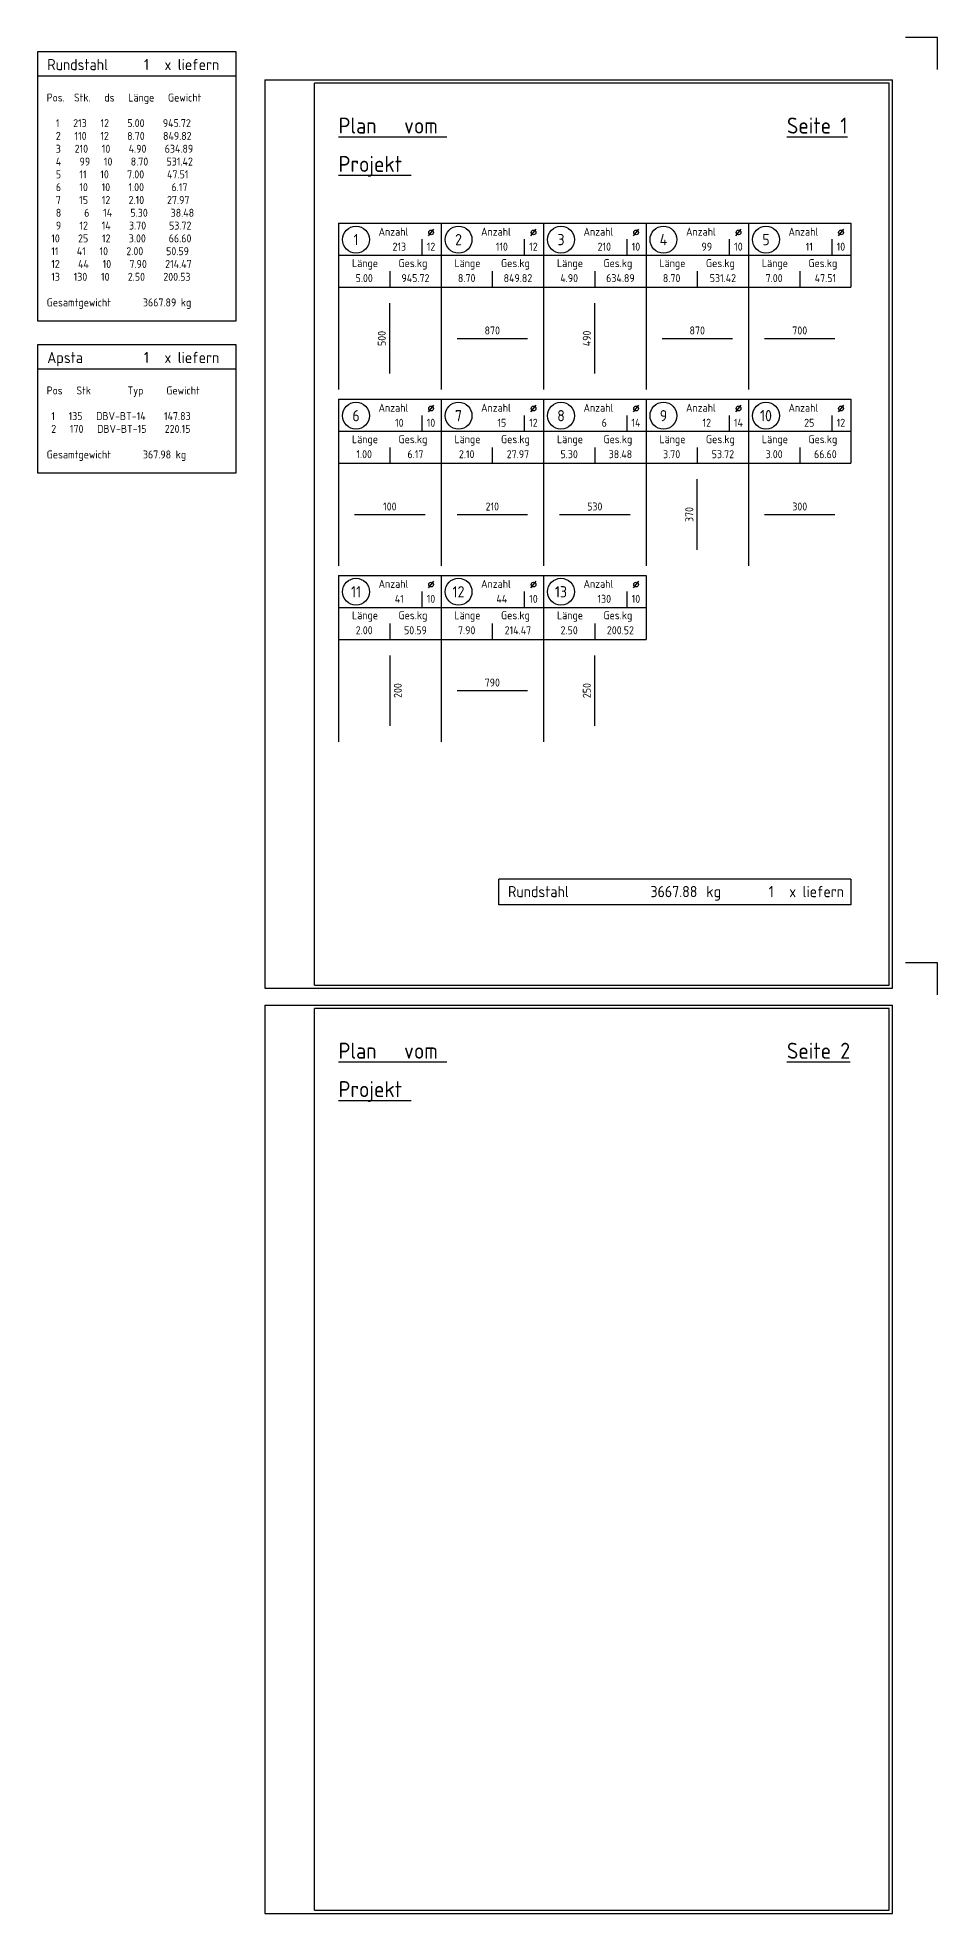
# Model space of a CAD drawing. Extents: x -3 to 123, y 0 to 106.
# Drawn here: x -3.2 to 10.85, y 76.88 to 106.18 of the extents above; entities that cross this region are included whole.
import ezdxf
from ezdxf.enums import TextEntityAlignment as Align

# ---------------------------------------------------------------- set-up
doc = ezdxf.new("R2010")
doc.units = 0
doc.header["$LTSCALE"] = 0.5
doc.header["$MEASUREMENT"] = 0
doc.linetypes.add('AUSGEZOGEN', pattern=[1000.01, 1000, 0.01])
for name, color, linetype in [('APS', 7, 'CONTINUOUS'), ('MAT', 7, 'CONTINUOUS'), ('RAHMEN', 7, 'CONTINUOUS'), ('RND', 7, 'CONTINUOUS'), ('RND_BILD', 7, 'CONTINUOUS')]:
    doc.layers.add(name, color=color, linetype=linetype)
doc.styles.add('liste', font='isocp-e.shx')
doc.styles.add('TXT', font='isocp.shx')

# ---------------------------------------------------------------- blocks, each defined once
blk = doc.blocks.new('DIN-RND')
at = {"layer": 'RAHMEN', "color": 102, "linetype": 'AUSGEZOGEN'}
for p, q in [((21, 29.7), (20, 29.7)), ((21, 28.7), (21, 29.7))]:
    blk.add_line(p, q, dxfattribs=at)
at = {"layer": 'RAHMEN', "color": 7, "linetype": 'AUSGEZOGEN'}
for p, q in [((0, 28.373), (0, 0)), ((0, 28.373), (19.592, 28.373)), ((19.592, 0), (19.592, 28.373)), ((0, 0), (19.592, 0))]:
    blk.add_line(p, q, dxfattribs=at)
at = {"layer": 'RAHMEN', "color": 5, "linetype": 'AUSGEZOGEN'}
for p, q in [((1.55, 0.1), (1.55, 28.273)), ((19.492, 28.273), (1.55, 28.273)), ((19.492, 0.1), (19.492, 28.273)), ((1.55, 0.1), (19.492, 0.1))]:
    blk.add_line(p, q, dxfattribs=at)
blk = doc.blocks.new('RND_LIS1')
at = {"layer": 'MAT', "color": 1, "linetype": 'Continuous', "style": 'TXT'}
blk.add_text('x liefern', height=0.35, dxfattribs=at).set_placement((5.674, 0.181), align=Align.RIGHT)
at = {"layer": 'RND', "color": 1, "linetype": 'Continuous', "style": 'TXT'}
blk.add_text('Rundstahl', height=0.35, dxfattribs=at).set_placement((0.305, 0.18))
blk.add_attdef('RND_Z', text='', height=0.35, dxfattribs=at).set_placement((3.48, 0.181), align=Align.RIGHT)
blk = doc.blocks.new('RND_LIS2')
at = {"layer": 'RND', "color": 3, "linetype": 'Continuous'}
for p, q in [((0, 0), (0, -5.2)), ((0, 0), (3.2, 0)), ((3.2, 0), (3.2, -2)), ((2.6, -0.503), (2.6, -1)), ((0, -1), (3.2, -1)), ((1.6, -1.503), (1.6, -2)), ((0, -2), (3.2, -2))]:
    blk.add_line(p, q, dxfattribs=at)
at = {"layer": 'RND', "color": 7, "linetype": 'Continuous'}
blk.add_line((2.805, -0.39), (2.973, -0.186), dxfattribs=at)
at = {"layer": 'RND', "color": 1, "linetype": 'Continuous'}
blk.add_circle((0.545, -0.513), 0.42, dxfattribs=at)
at = {"layer": 'RND', "color": 7, "linetype": 'Continuous'}
blk.add_circle((2.889, -0.288), 0.075, dxfattribs=at)
at = {"layer": 'RND', "color": 7, "linetype": 'Continuous', "style": 'TXT'}
for s, p in [('Anzahl', (1.249, -0.391)), ('Länge', (0.42, -1.373)), ('Ges.kg', (1.872, -1.373))]:
    blk.add_text(s, height=0.25, dxfattribs=at).set_placement(p)
at = {"layer": 'RND', "color": 1, "linetype": 'Continuous', "style": 'TXT'}
blk.add_attdef('POS1', text='', height=0.35, dxfattribs=at).set_placement((0.545, -0.513), align=Align.MIDDLE)
at = {"layer": 'RND', "color": 7, "linetype": 'Continuous', "style": 'TXT'}
for tag, p in [('STK1', (1.897, -0.859)), ('DS1', (2.885, -0.859)), ('LANG1', (0.8, -1.841)), ('GEW', (2.4, -1.841))]:
    blk.add_attdef(tag, text='', height=0.25, dxfattribs=at).set_placement(p, align=Align.CENTER)
blk = doc.blocks.new('RND_SUM')
at = {"layer": 'RND', "color": 5, "linetype": 'Continuous'}
for p, q in [((0, 0), (0, 0.8)), ((11, 0.8), (0, 0.8)), ((11, 0.8), (11, 0)), ((11, 0), (0, 0))]:
    blk.add_line(p, q, dxfattribs=at)
at = {"layer": 'RND', "color": 1, "linetype": 'Continuous', "style": 'TXT'}
for s, p in [('Rundstahl', (0.292, 0.235)), ('kg', (6.483, 0.235))]:
    blk.add_text(s, height=0.35, dxfattribs=at).set_placement(p)
blk.add_text('x liefern', height=0.35, dxfattribs=at).set_placement((10.784, 0.235), align=Align.RIGHT)
for tag, p in [('RND-S', (6.203, 0.235)), ('RND-Z', (8.59, 0.235))]:
    blk.add_attdef(tag, text='', height=0.35, dxfattribs=at).set_placement(p, align=Align.RIGHT)
blk = doc.blocks.new('APS_LIS1')
at = {"layer": 'APS', "color": 1, "linetype": 'Continuous', "style": 'TXT'}
blk.add_text('Apsta', height=0.35, dxfattribs=at).set_placement((0.305, 0.18))
blk.add_attdef('APS_Z', text='', height=0.35, dxfattribs=at).set_placement((3.48, 0.181), align=Align.RIGHT)
at = {"layer": 'MAT', "color": 1, "linetype": 'Continuous', "style": 'TXT'}
blk.add_text('x liefern', height=0.35, dxfattribs=at).set_placement((5.674, 0.181), align=Align.RIGHT)

msp = doc.modelspace()

# ---------------------------------------------------------------- linework, layer by layer
at = {"layer": 'APS', "color": 5, "linetype": 'AUSGEZOGEN'}
msp.add_line((-3.2, 101.0097), (-0.1, 101.0097), dxfattribs=at)
msp.add_lwpolyline([(-0.1, 101.3847), (-3.2, 101.3847), (-3.2, 99.3847), (-0.1, 99.3847), (-0.1, 101.3847)], dxfattribs=at)
at = {"layer": 'RND', "color": 5, "linetype": 'AUSGEZOGEN'}
msp.add_line((-3.2, 105.5847), (-0.1, 105.5847), dxfattribs=at)
msp.add_lwpolyline([(-0.1, 105.9597), (-3.2, 105.9597), (-3.2, 101.7597), (-0.1, 101.7597), (-0.1, 105.9597)], dxfattribs=at)
at = {"layer": 'RND_BILD', "color": 1, "linetype": 'AUSGEZOGEN'}
for points in [[(2.3, 100.9347), (2.3, 102.0347)], [(5.5, 100.9347), (5.5, 102.0347)], [(3.35, 101.4847), (4.45, 101.4847)], [(6.55, 101.4847), (7.65, 101.4847)], [(8.15, 101.4847), (9.25, 101.4847)], [(7.1, 98.1847), (7.1, 99.2847)], [(1.75, 98.7347), (2.85, 98.7347)], [(3.35, 98.7347), (4.45, 98.7347)], [(4.95, 98.7347), (6.05, 98.7347)], [(8.15, 98.7347), (9.25, 98.7347)], [(2.3, 96.5347), (2.3, 95.4347)], [(5.5, 95.4347), (5.5, 96.5347)], [(3.35, 95.9847), (4.45, 95.9847)]]:
    msp.add_lwpolyline(points, dxfattribs=at)

# ---------------------------------------------------------------- block references
at = {"layer": 'APS', "color": 40, "linetype": 'AUSGEZOGEN', "xscale": 0.5, "yscale": 0.5, "zscale": 0.5}
msp.add_blockref('APS_LIS1', (-3.2, 101.0097), dxfattribs=at).add_auto_attribs({'APS_Z': '1'})
at = {"layer": 'RND', "color": 7, "linetype": 'AUSGEZOGEN', "xscale": 0.5, "yscale": 0.5, "zscale": 0.5}
msp.add_blockref('RND_LIS1', (-3.2, 105.5847), dxfattribs=at).add_auto_attribs({'RND_Z': '1'})
at = {"layer": 'RND_BILD', "color": 7, "linetype": 'AUSGEZOGEN', "xscale": 0.5, "yscale": 0.5, "zscale": 0.5}
for p in [(0.35, 91.3347), (0.35, 76.8847)]:
    msp.add_blockref('DIN-RND', p, dxfattribs=at)
at = {"layer": 'RND_BILD', "color": 6, "linetype": 'AUSGEZOGEN', "xscale": 0.5, "yscale": 0.5, "zscale": 0.5}
msp.add_blockref('RND_LIS2', (1.5, 103.2847), dxfattribs=at).add_auto_attribs({'POS1': '1', 'STK1': '213', 'DS1': '12', 'LANG1': '5.00', 'GEW': '945.72'})
at = {"layer": 'RND_BILD', "color": 7, "linetype": 'AUSGEZOGEN', "xscale": 0.5, "yscale": 0.5, "zscale": 0.5}
for name, p, values in [('RND_LIS2', (3.1, 103.2847), {'POS1': '2', 'STK1': '110', 'DS1': '12', 'LANG1': '8.70', 'GEW': '849.82'}), ('RND_LIS2', (4.7, 103.2847), {'POS1': '3', 'STK1': '210', 'DS1': '10', 'LANG1': '4.90', 'GEW': '634.89'}), ('RND_LIS2', (6.3, 103.2847), {'POS1': '4', 'STK1': '99', 'DS1': '10', 'LANG1': '8.70', 'GEW': '531.42'}), ('RND_LIS2', (7.9, 103.2847), {'POS1': '5', 'STK1': '11', 'DS1': '10', 'LANG1': '7.00', 'GEW': '47.51'}), ('RND_LIS2', (1.5, 100.5347), {'POS1': '6', 'STK1': '10', 'DS1': '10', 'LANG1': '1.00', 'GEW': '6.17'}), ('RND_LIS2', (3.1, 100.5347), {'POS1': '7', 'STK1': '15', 'DS1': '12', 'LANG1': '2.10', 'GEW': '27.97'}), ('RND_LIS2', (4.7, 100.5347), {'POS1': '8', 'STK1': '6', 'DS1': '14', 'LANG1': '5.30', 'GEW': '38.48'}), ('RND_LIS2', (6.3, 100.5347), {'POS1': '9', 'STK1': '12', 'DS1': '14', 'LANG1': '3.70', 'GEW': '53.72'}), ('RND_LIS2', (7.9, 100.5347), {'POS1': '10', 'STK1': '25', 'DS1': '12', 'LANG1': '3.00', 'GEW': '66.60'}), ('RND_LIS2', (1.5, 97.7847), {'POS1': '11', 'STK1': '41', 'DS1': '10', 'LANG1': '2.00', 'GEW': '50.59'}), ('RND_LIS2', (3.1, 97.7847), {'POS1': '12', 'STK1': '44', 'DS1': '10', 'LANG1': '7.90', 'GEW': '214.47'}), ('RND_LIS2', (4.7, 97.7847), {'POS1': '13', 'STK1': '130', 'DS1': '10', 'LANG1': '2.50', 'GEW': '200.52'}), ('RND_SUM', (4, 92.64), {'RND-S': '3667.88', 'RND-Z': '1'})]:
    msp.add_blockref(name, p, dxfattribs=at).add_auto_attribs(values)

# ---------------------------------------------------------------- texts
at = {"layer": 'APS', "color": 7, "linetype": 'AUSGEZOGEN', "style": 'liste'}
for s, p in [('  Pos   Stk        Typ     Gewicht', (-3.2, 100.6097)), ('   1   135   DBV-BT-14    147.83', (-3.2, 100.2097)), ('   2   170   DBV-BT-15    220.15', (-3.2, 100.0097)), ('  Gesamtgewicht       367.98 kg', (-3.2, 99.6097))]:
    msp.add_text(s, height=0.125, dxfattribs=at).set_placement(p)
at = {"layer": 'RND', "color": 7, "linetype": 'AUSGEZOGEN', "style": 'liste'}
for s, p in [('  Pos.  Stk.   ds   Länge   Gewicht', (-3.2, 105.1847)), ('    1   213   12    5.00    945.72   ', (-3.2, 104.7847)), ('    2   110   12    8.70    849.82   ', (-3.2, 104.5847)), ('    3   210   10    4.90    634.89   ', (-3.2, 104.3847)), ('    4    99   10    8.70    531.42   ', (-3.2, 104.1847)), ('    5    11   10    7.00     47.51   ', (-3.2, 103.9847)), ('    6    10   10    1.00      6.17   ', (-3.2, 103.7847)), ('    7    15   12    2.10     27.97   ', (-3.2, 103.5847)), ('    8     6   14    5.30     38.48   ', (-3.2, 103.3847)), ('    9    12   14    3.70     53.72   ', (-3.2, 103.1847)), ('   10    25   12    3.00     66.60   ', (-3.2, 102.9847)), ('   11    41   10    2.00     50.59   ', (-3.2, 102.7847)), ('   12    44   10    7.90    214.47   ', (-3.2, 102.5847)), ('   13   130   10    2.50    200.53   ', (-3.2, 102.3847)), ('  Gesamtgewicht       3667.89 kg', (-3.2, 101.9847))]:
    msp.add_text(s, height=0.125, dxfattribs=at).set_placement(p)
at = {"layer": 'RND_BILD', "color": 6, "linetype": 'AUSGEZOGEN', "style": 'TXT'}
for s, p in [('%%uPlan   vom ', (1.5, 104.6847)), ('%%uSeite 1', (8.5, 104.6847)), ('%%uProjekt ', (1.5, 104.0847)), ('%%uPlan   vom ', (1.5, 90.2347)), ('%%uSeite 2', (8.5, 90.2347)), ('%%uProjekt ', (1.5, 89.6347))]:
    msp.add_text(s, height=0.25, dxfattribs=at).set_placement(p)
at = {"layer": 'RND_BILD', "color": 7, "linetype": 'AUSGEZOGEN', "style": 'TXT'}
for s, p in [('870', (3.9, 101.6097)), ('870', (7.1, 101.6097)), ('700', (8.7, 101.6097)), ('100', (2.3, 98.8597)), ('210', (3.9, 98.8597)), ('530', (5.5, 98.8597)), ('300', (8.7, 98.8597)), ('790', (3.9, 96.1097))]:
    msp.add_text(s, height=0.125, dxfattribs=at).set_placement(p, align=Align.MIDDLE)
for s, p in [('500', (2.175, 101.4847)), ('490', (5.375, 101.4847)), ('370', (6.975, 98.7347)), ('200', (2.425, 95.9847)), ('250', (5.375, 95.9847))]:
    msp.add_text(s, height=0.125, rotation=90, dxfattribs=at).set_placement(p, align=Align.MIDDLE)

doc.saveas('drawing.dxf')
